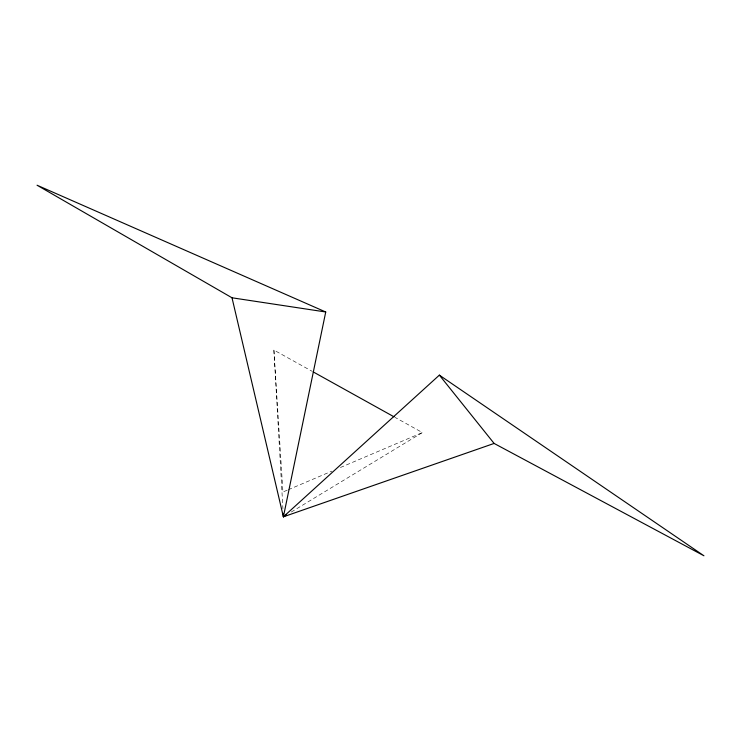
<?xml version="1.0" encoding="UTF-8"?>
<svg xmlns="http://www.w3.org/2000/svg" width="741" height="741" viewBox="0 0 741 741"><rect width="100%" height="100%" fill="white"/><g stroke="black" fill="none" stroke-linecap="round" stroke-linejoin="round"><path stroke-width="0.56" stroke-dasharray="3.71 2.78" d="M291.269 512.031L422.379 432.568L395.101 417.415M287.193 490.19L282.932 492.005L273.901 350.067L312.285 371.389M288.258 489.736L331.903 471.137M340.415 467.506L422.379 432.568M273.901 350.067L282.923 508.761"/><path stroke-width="1.11" d="M325.734 311.989L283.386 516.81L494.108 443.433L703.95 555.787L439.367 375.131L283.386 516.81L232.007 297.789L37.05 185.213L325.734 311.989L232.007 297.789M286.341 515.014L283.386 516.81L283.192 513.356M313.295 371.954L394.092 416.85M439.367 375.131L494.108 443.433"/></g></svg>
